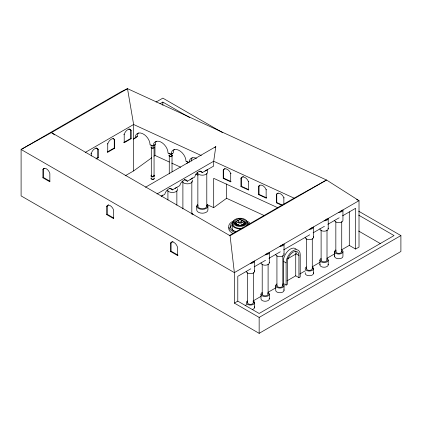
<?xml version="1.0" encoding="UTF-8"?>
<svg xmlns="http://www.w3.org/2000/svg" width="422" height="422" viewBox="0 0 422 422"><rect width="100%" height="100%" fill="white"/><g stroke="black" fill="none" stroke-linecap="round" stroke-linejoin="round"><path stroke-width="0.63" d="M145.5 187.231L215.8 146.645L213.696 161.246L213.696 166.052L202.328 172.614A5.723 3.302 -60 0 0 198.525 171.728A5.723 3.302 -60 0 0 194.716 177.008L187.363 181.26A5.723 3.302 -60 0 0 183.554 180.368A5.723 3.302 -60 0 0 179.751 185.654L172.392 189.9A5.723 3.302 -60 0 0 168.584 189.009A5.723 3.302 -60 0 0 164.78 194.294L161.098 196.42L161.927 195.797A5.201 3.001 0 0 0 162.449 195.07M214.903 147.589L215.8 146.645M192.385 177.789A5.201 3.001 0 0 1 191.868 178.511L190.085 179.682M137.335 136.417L133.632 139.012L137.335 136.417A9.511 6.077 54 0 1 138.332 132.993M135.172 137.989A9.511 6.077 54 0 1 142.615 133.642A9.511 6.077 54 0 1 150.058 144.82L153.139 146.234L155.301 144.662A9.511 6.077 54 0 1 156.298 141.238M125.144 175.816L133.632 170.915L151.767 157.744M153.898 156.193L154.964 155.423L154.964 144.308M153.139 146.234A9.511 6.077 54 0 1 160.582 141.887A9.511 6.077 54 0 1 168.025 153.07L171.105 154.478L173.268 152.906A9.511 6.077 54 0 1 174.265 149.483M223.222 178.4L223.602 178.126L231.082 181.56L230.702 181.835L223.222 178.4L223.222 170.129L223.602 169.86A5.154 3.292 54 0 1 225.084 168.626M230.702 181.835L230.702 173.563L231.082 173.289M240.941 186.535L241.321 186.26L248.795 189.694L248.421 189.963L240.941 186.535L240.941 178.263L241.321 177.989A5.154 3.292 54 0 1 242.191 177.008M248.421 189.963L248.421 181.697L248.795 181.423M207.255 204.702L213.696 207.661L226.582 198.298L226.582 183.955M258.66 194.663L259.039 194.394L266.514 197.823L266.14 198.097L258.66 194.663L258.66 186.397L259.039 186.123A5.154 3.292 54 0 1 259.91 185.142M266.14 198.097L266.14 189.826L266.514 189.552M282.133 205.44L276.378 202.797L276.378 194.526L276.758 194.252A5.154 3.292 54 0 1 278.24 193.023M276.378 202.797L276.758 202.523L276.758 194.252M283.858 204.322L283.858 197.96L284.233 197.686M156.035 102.071L162.85 98.136L222.79 132.745M42.907 169.512A5.291 3.054 60 0 1 46.383 168.805A5.291 3.054 60 0 1 49.854 173.526L49.854 181.798L42.907 177.783L42.907 169.512L43.445 169.206A5.291 3.054 60 0 1 44.252 168.246M159.996 103.733L162.85 102.087L189.684 117.58M85.181 152.474L133.632 124.501L201.305 155.56M42.907 177.783L43.445 177.477L49.854 181.18M96.195 158.403L97.799 157.48L98.226 157.722L98.226 149.457L97.799 149.209A5.291 3.054 -60 0 0 95.768 148.001M114.689 148.222L114.262 147.974L107.315 151.983L107.742 152.231L114.689 148.222L114.689 139.951L114.262 139.703A5.291 3.054 -60 0 0 112.885 138.527M131.152 138.717L130.725 138.469L123.773 142.478L124.205 142.726L131.152 138.717L131.152 130.445L130.725 130.198A5.291 3.054 -60 0 0 128.694 128.99M96.089 158.957L98.226 157.722M106.729 206.358A5.291 3.054 60 0 1 110.2 205.651A5.291 3.054 60 0 1 113.676 210.372L113.676 218.643L106.729 214.629L106.729 206.358L107.262 206.052A5.291 3.054 60 0 1 108.639 204.87M106.729 214.629L107.262 214.323L113.676 218.026M157.016 193.967L213.696 161.246L294.097 198.15L326.559 180.02L359.017 200.65L359.017 247.065L355.593 249.038L349.289 245.398L341.883 249.676M170.546 251.475L171.084 251.169L178.031 255.178L177.498 255.489L170.546 251.475L170.546 243.204L171.084 242.898A5.291 3.054 60 0 1 173.11 241.69M229.193 235.618L294.097 198.15M356.622 199.553L359.017 200.65L234.368 272.617L21.1 149.488L51.431 132.587L230.074 235.724L326.559 180.02L127.507 88.662L121.383 91.59L21.1 149.488L21.1 195.898L259.15 333.338L400.9 251.496L400.9 235.571L358.658 211.185M250.816 268.798L237.792 276.32L237.792 301.129L259.15 313.462L394.058 235.571L358.663 215.136M254.213 266.836L265.543 260.295M268.941 258.333L280.266 251.797M283.663 249.835L309.716 234.79M313.119 232.828L324.444 226.287M327.841 224.33L339.172 217.789M342.569 215.827L355.593 208.304L355.593 249.038M287.361 258.934L296.16 253.854L298.934 255.458L298.934 277.676L300.221 276.938L300.221 254.719A9.98 5.76 -60 0 0 293.163 250.642A9.98 5.76 -60 0 0 286.111 262.864L286.111 285.082L287.393 284.344L287.393 262.125A8.166 4.716 -60 0 1 293.163 252.124A8.166 4.716 -60 0 1 298.934 255.458M230.074 235.724L234.368 272.617L234.368 303.107L237.792 301.129M286.934 280.904L295.732 275.824L298.934 277.676M245.156 305.517L246.865 304.531M253.131 300.912L261.107 296.307M267.944 292.362L275.925 287.757M299.72 274.015L305.417 270.729M312.254 266.778L320.229 262.173M327.066 258.227L335.042 253.622M234.368 303.107L259.15 317.413L400.9 235.571M276.758 202.523L282.508 205.166M189.067 162.723L185.991 161.315A9.511 6.077 54 0 0 178.548 150.132A9.511 6.077 54 0 0 171.105 154.478M278.019 207.84L213.696 178.316L213.696 207.661M154.964 155.423L169.338 162.016M171.733 163.119L180.716 167.239M195.687 174.112L198.082 175.209M226.582 198.298L264.103 215.521M358.663 231.061L380.359 243.589M205.055 171.042L206.01 170.488A5.201 3.001 0 0 0 206.838 169.871M199.701 171.1L202.328 172.614M123.773 134.212L124.205 134.454L124.205 142.726M184.208 179.434L187.363 181.26M107.315 143.712L107.742 143.96L107.742 152.231M177.024 187.226L175.119 188.323M169.765 188.381L172.392 189.9M296.165 249.18A9.98 5.76 -60 0 0 288.263 250.642A9.98 5.76 -60 0 0 283.331 261.26L286.111 262.864M90.851 153.218L91.279 153.466L91.279 156.008M286.111 285.082L283.331 283.478L283.331 261.26M54.623 134.887L51.431 132.587L127.507 88.662L133.632 124.501L133.632 170.915M349.289 211.891L349.289 245.398M342.944 251.649L342.944 256.339A4.157 2.4 0 0 1 338.244 258.718A4.157 2.4 0 0 1 334.767 255.716M341.73 221.603L341.73 251.649M335.838 221.603L335.838 251.649M334.625 251.649L334.625 256.339M328.216 228.798L328.216 218.427A4.157 2.4 0 0 1 324.059 220.827M328.216 260.147L328.216 264.842M327.008 230.101L327.008 260.147M321.11 230.101L321.11 260.147M319.902 260.147L319.902 264.842M313.488 237.296L313.488 226.93A4.157 2.4 0 0 1 309.331 229.331M313.488 268.65L313.488 273.34M312.28 238.604L312.28 268.65M306.383 238.604L306.383 268.65M295.732 253.606L295.732 275.824M284.038 254.302L284.038 243.932A4.157 2.4 0 0 1 279.881 246.332M284.038 285.657L284.038 290.347M282.83 255.605L282.83 285.657M276.932 255.605L276.932 285.657M275.724 285.657L275.724 290.347A4.157 2.4 0 0 0 280.424 292.726A4.157 2.4 0 0 0 283.895 289.724M269.315 262.8L269.315 252.435A4.157 2.4 0 0 1 265.158 254.835M269.315 294.155L269.315 298.85M268.102 264.109L268.102 294.155M262.21 264.109L262.21 294.155M260.996 294.155L260.996 298.85A4.157 2.4 0 0 0 265.696 301.229A4.157 2.4 0 0 0 269.173 298.227M259.15 317.413L259.15 333.338M259.039 186.123L259.039 194.394M254.587 271.304L254.587 260.933A4.157 2.4 0 0 1 250.431 263.339M254.587 302.658L254.587 307.348M253.379 272.612L253.379 302.658M247.482 272.612L247.482 302.658M241.321 177.989L241.321 186.26M232.227 224.288L232.227 228.365A7.844 4.526 0 0 0 233.276 230.628M223.602 169.86L223.602 178.126M207.914 206.147L207.914 209.971A5.581 3.223 0 0 1 202.328 213.194A5.581 3.223 0 0 1 196.747 209.971L196.747 206.147M207.534 169.644L207.534 172.192A5.201 3.001 0 0 1 202.328 175.199A5.201 3.001 0 0 1 197.127 172.192M206.796 173.5L206.796 206.147M197.86 173.5L197.86 206.147M191.831 181.486L191.831 214.133M182.895 181.486L182.895 208.911M177.498 255.489L177.498 247.218A5.291 3.054 60 0 0 174.022 242.497A5.291 3.054 60 0 0 170.546 243.204M176.86 190.786L176.86 205.15M172.028 155.365L172.028 171.67M171.084 242.898L171.084 251.169M169.264 173.806L169.264 155.549A1.393 0.802 0 0 0 169.354 155.75M167.924 190.786L167.924 199.922M162.85 102.087L162.85 105.273M154.062 147.774L154.062 175.816M151.298 147.304L151.298 175.995M130.725 130.198L130.725 138.469M114.262 139.703L114.262 147.974M107.262 206.052L107.262 214.323M97.799 149.209L97.799 157.48M43.445 169.206L43.445 177.477M253.279 261.376A2.949 1.704 0 0 1 251.195 262.579M295.616 251.348A8.166 4.716 -60 0 1 296.16 253.854M207.165 204.533A5.581 3.223 0 0 1 202.328 209.37A5.581 3.223 0 0 1 197.496 204.533M192.195 213.179A5.581 3.223 0 0 1 192.944 214.787M206.643 205.477A4.468 2.579 0 0 1 202.328 208.726A4.468 2.579 0 0 1 198.013 205.477M192.385 180.057A5.201 3.001 0 0 1 188.708 183.739A5.201 3.001 0 0 1 182.336 181.613M177.414 188.703A5.201 3.001 0 0 1 173.737 192.379A5.201 3.001 0 0 1 167.365 190.253M313.351 272.723A4.157 2.4 0 0 1 309.331 275.74A4.157 2.4 0 0 1 305.317 272.723M328.073 264.219A4.157 2.4 0 0 1 324.059 267.242A4.157 2.4 0 0 1 320.045 264.219M254.445 306.725A4.157 2.4 0 0 1 252.509 309.426M253.369 300.96A4.157 2.4 0 0 1 253.369 304.357A4.157 2.4 0 0 1 247.492 304.357A4.157 2.4 0 0 1 247.492 300.96M252.984 301.809A2.949 1.704 0 0 1 250.816 304.346A2.949 1.704 0 0 1 247.582 302.215M268.097 292.462A4.157 2.4 0 0 1 268.097 295.854A4.157 2.4 0 0 1 262.215 295.854A4.157 2.4 0 0 1 262.215 292.462M267.712 293.306A2.949 1.704 0 0 1 265.538 295.843A2.949 1.704 0 0 1 262.31 293.717M282.819 283.959A4.157 2.4 0 0 1 282.819 287.35A4.157 2.4 0 0 1 276.943 287.35A4.157 2.4 0 0 1 276.943 283.959M282.434 284.803A2.949 1.704 0 0 1 280.266 287.34A2.949 1.704 0 0 1 277.032 285.214M326.997 258.454A4.157 2.4 0 0 1 326.997 261.846A4.157 2.4 0 0 1 321.121 261.846A4.157 2.4 0 0 1 321.121 258.454M326.908 259.709A2.949 1.704 0 0 1 324.059 261.851A2.949 1.704 0 0 1 321.211 259.709M312.275 266.952A4.157 2.4 0 0 1 312.275 270.349A4.157 2.4 0 0 1 306.393 270.349A4.157 2.4 0 0 1 306.393 266.952M312.18 268.213A2.949 1.704 0 0 1 309.331 270.354A2.949 1.704 0 0 1 306.488 268.213M341.725 249.951A4.157 2.4 0 0 1 341.725 253.342A4.157 2.4 0 0 1 335.843 253.342A4.157 2.4 0 0 1 335.843 249.951M341.63 251.206A2.949 1.704 0 0 1 338.402 253.337A2.949 1.704 0 0 1 336.234 250.795M254.445 270.681A4.157 2.4 0 0 1 250.974 273.683A4.157 2.4 0 0 1 246.274 271.304M269.173 262.183A4.157 2.4 0 0 1 265.696 265.185A4.157 2.4 0 0 1 260.996 262.8M283.895 253.68A4.157 2.4 0 0 1 280.424 256.681A4.157 2.4 0 0 1 275.724 254.302M313.351 236.679A4.157 2.4 0 0 1 309.875 239.675A4.157 2.4 0 0 1 305.175 237.296M328.073 228.175A4.157 2.4 0 0 1 324.602 231.177A4.157 2.4 0 0 1 319.902 228.798M334.625 220.295A4.157 2.4 0 0 0 338.787 222.695A4.157 2.4 0 0 0 342.944 220.295L342.944 209.924A4.157 2.4 0 0 1 338.787 212.324M268.002 252.873A2.949 1.704 0 0 1 265.918 254.076M282.729 244.375A2.949 1.704 0 0 1 280.646 245.578M312.18 227.368A2.949 1.704 0 0 1 310.096 228.571M326.908 218.865A2.949 1.704 0 0 1 325.531 219.899M341.63 210.367A2.949 1.704 0 0 1 340.259 211.401M188.354 162.227A1.741 1.002 0 0 1 186.883 161.346M189.098 162.064A9.511 6.077 54 0 1 196.515 158.377M172.239 153.386A1.741 1.002 0 0 1 172.007 153.613M171.68 153.793A1.741 1.002 0 0 1 171.285 153.919M170.841 153.983A1.741 1.002 0 0 1 168.921 153.102M154.399 144.888A1.741 1.002 0 0 1 154.278 145.142M154.041 145.368A1.741 1.002 0 0 1 153.318 145.674M152.426 145.732A1.741 1.002 0 0 1 150.955 144.857M191.235 161.151A9.511 6.077 54 0 1 192.232 157.728M186.893 163.557A1.741 1.002 0 0 1 187.252 163.077M172.044 154.858A1.741 1.002 0 0 1 170.841 156.451A1.741 1.002 0 0 1 169.053 155.059M171.939 155.164A1.393 0.802 0 0 1 171.923 155.776M171.738 155.955A1.393 0.802 0 0 1 171.158 156.203M170.441 156.251A1.393 0.802 0 0 1 169.528 155.934M153.798 175.425A1.393 0.802 0 0 1 153.603 176.507A1.393 0.802 0 0 1 151.725 176.486A1.393 0.802 0 0 1 151.593 175.404M154.299 146.84A1.741 1.002 0 0 1 152.426 148.201A1.741 1.002 0 0 1 151.319 146.587M153.761 175.119A1.741 1.002 0 0 1 153.94 176.596A1.741 1.002 0 0 1 151.377 176.57A1.741 1.002 0 0 1 151.646 175.098M154.299 178.005A1.741 1.002 0 0 1 152.426 179.366A1.741 1.002 0 0 1 151.319 177.746M153.956 147.531A1.393 0.802 0 0 1 153.772 147.711M153.191 147.958A1.393 0.802 0 0 1 152.126 147.948M151.815 147.837A1.393 0.802 0 0 1 151.387 147.505M153.956 178.696A1.393 0.802 0 0 1 153.508 179.018M153.191 179.118A1.393 0.802 0 0 1 152.474 179.165M151.815 179.002A1.393 0.802 0 0 1 151.387 178.67M91.279 153.466A5.291 3.054 -60 0 1 94.75 148.744A5.291 3.054 -60 0 1 98.226 149.457M107.742 143.96A5.291 3.054 -60 0 1 111.213 139.239A5.291 3.054 -60 0 1 114.689 139.951M124.205 134.454A5.291 3.054 -60 0 1 127.676 129.733A5.291 3.054 -60 0 1 131.152 130.445M276.378 194.526A5.154 3.292 54 0 1 280.118 193.614A5.154 3.292 54 0 1 283.858 197.96M258.66 186.397A5.154 3.292 54 0 1 262.4 185.48A5.154 3.292 54 0 1 266.14 189.826M240.941 178.263A5.154 3.292 54 0 1 244.681 177.351A5.154 3.292 54 0 1 248.421 181.697M223.222 170.129A5.154 3.292 54 0 1 226.962 169.217A5.154 3.292 54 0 1 230.702 173.563M242.803 176.76A5.154 3.292 54 0 1 243.505 176.686M233.166 233.556A11.336 6.546 0 0 1 228.903 227.226M230.306 227.869A9.801 5.66 0 0 1 231.578 225.533M235.455 232.369A11.336 6.546 0 0 1 228.771 226.941A11.336 6.546 0 0 1 233.772 220.943M246.364 220.943A11.336 6.546 0 0 1 249.887 223.117M236.315 231.615A9.801 5.66 0 0 1 233.139 222.389M246.997 222.389A9.801 5.66 0 0 1 249.275 224.457M241.6 228.729A7.844 4.526 0 0 1 233.693 226.93A7.844 4.526 0 0 1 233.276 222.025M247.176 222.378A7.844 4.526 0 0 1 247.909 224.288M241.732 223.86A1.925 1.113 0 0 1 240.318 225.517A1.925 1.113 0 0 1 238.208 224.124M240.566 220.996A1.925 1.113 0 0 1 241.732 222.626A1.925 1.113 0 0 1 238.71 222.853A1.925 1.113 0 0 1 239.105 221.107M234.279 223.518A5.992 3.46 0 0 1 235.829 221.967M244.306 221.967A5.992 3.46 0 0 1 245.857 223.518M240.587 218.865A5.992 3.46 0 0 1 245.346 223.955A5.992 3.46 0 0 1 235.365 224.462A5.992 3.46 0 0 1 238.514 218.971M247.144 224.288A7.074 4.083 0 0 1 246.902 225.348M243.061 227.991A7.074 4.083 0 0 1 232.991 224.288M240.82 221.634A1.06 0.612 0 0 1 240.34 222.658A1.06 0.612 0 0 1 239.042 221.909M235.27 224.414A4.795 2.769 0 0 1 235.434 223.697M244.702 223.697A4.795 2.769 0 0 1 244.865 224.414M236.009 223.787A4.204 2.426 0 0 1 237.966 222.31M242.17 222.31A4.204 2.426 0 0 1 244.127 223.787M241.31 220.136A4.795 2.769 0 0 1 243.995 224.398A4.795 2.769 0 0 1 236.141 224.398A4.795 2.769 0 0 1 238.826 220.136M241.157 220.463A4.204 2.426 0 0 1 243.51 224.203A4.204 2.426 0 0 1 236.626 224.203A4.204 2.426 0 0 1 238.979 220.463M236.531 225.854A7.074 4.083 0 0 0 247.144 222.315A7.074 4.083 0 0 0 236.531 218.775A7.074 4.083 0 0 0 236.531 225.854M239.538 219.387A1.06 0.612 0 0 0 241.126 218.86A1.06 0.612 0 0 0 239.538 218.327A1.06 0.612 0 0 0 239.538 219.387M239.685 219.245A0.77 0.443 0 0 0 240.835 218.86A0.77 0.443 0 0 0 239.685 218.475A0.77 0.443 0 0 0 239.685 219.245"/></g></svg>
